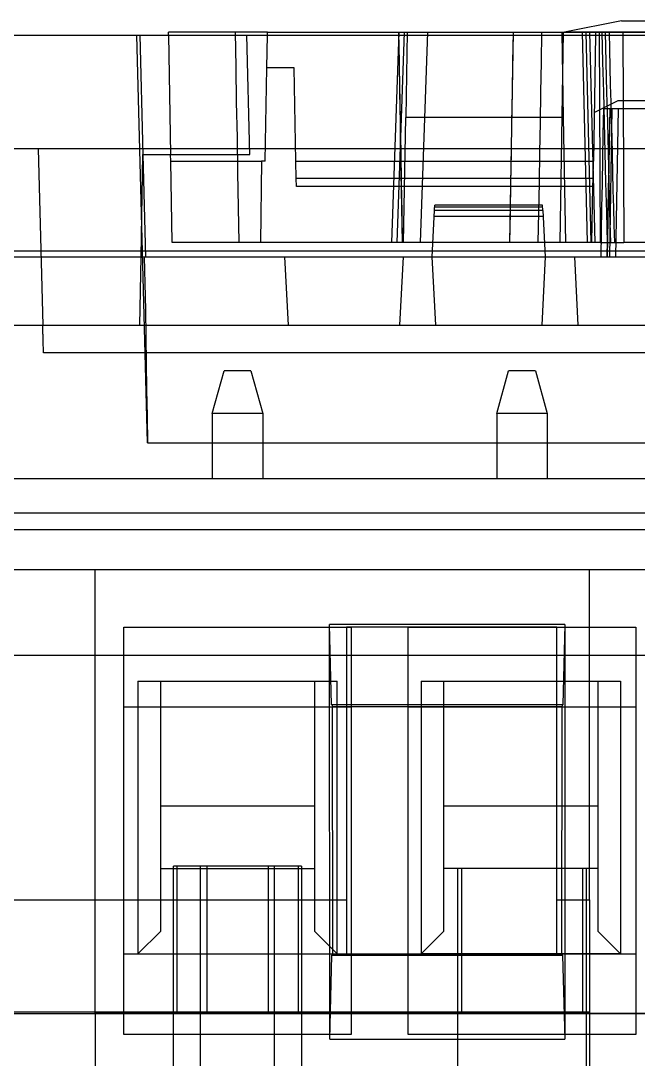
# Model space of a CAD drawing. Header units: millimetres. Extents: x 169.7 to 222.2, y -58 to 0.6.
# Drawn here: x 183.01 to 193.87, y -17.7 to 0.55 of the extents above; entities that cross this region are included whole.
import ezdxf

# ---------------------------------------------------------------- set-up
doc = ezdxf.new("R2010")
doc.units = ezdxf.units.MM
doc.layers.add('MAIN-1', color=7, linetype='Continuous')
doc.layers.add('MAIN-2', color=7, linetype='Continuous')

msp = doc.modelspace()

# ---------------------------------------------------------------- linework, layer by layer
at = {"layer": 'MAIN-1'}
for p, q in [((193.572, 0.551), (192.572, 0.351)), ((193.572, 0.551), (198.247, 0.551)), ((170.151, 0.3), (221.667, 0.3)), ((187.35, 0.351), (185.611, 0.351)), ((185.611, 0.3), (185.611, 0.351)), ((187.349, 0.3), (187.35, 0.351)), ((187.35, 0.351), (192.572, 0.351)), ((193.117, 0.351), (192.572, 0.351)), ((193.117, 0.351), (193.116, 0.3)), ((198.702, 0.351), (193.117, 0.351)), ((170.371, -8.1), (221.448, -8.1)), ((221.431, -8.4), (170.388, -8.4)), ((184.824, -17.27), (184.824, -10.11)), ((184.824, -10.11), (188.824, -10.11)), ((188.824, -10.11), (188.824, -17.27)), ((189.824, -17.27), (189.824, -10.11)), ((189.824, -10.11), (193.824, -10.11)), ((193.824, -10.11), (193.824, -17.27)), ((184.824, -11.51), (188.824, -11.51)), ((185.074, -11.51), (185.074, -15.85)), ((185.474, -15.45), (185.474, -11.51)), ((188.175, -11.51), (188.175, -15.45)), ((188.575, -15.85), (188.575, -11.51)), ((189.824, -11.51), (193.824, -11.51)), ((190.052, -11.51), (190.052, -15.85)), ((190.452, -15.45), (190.452, -11.51)), ((193.154, -11.51), (193.154, -15.45)), ((193.554, -11.51), (193.554, -15.85)), ((185.474, -13.248), (188.175, -13.248)), ((190.452, -13.248), (193.154, -13.248)), ((185.474, -14.35), (188.175, -14.35)), ((185.76, -14.31), (185.76, -14.35)), ((186.174, -14.35), (186.174, -14.31)), ((187.474, -14.35), (187.474, -14.31)), ((187.889, -14.31), (187.889, -14.35)), ((193.154, -14.35), (190.452, -14.35)), ((185.474, -15.45), (185.074, -15.85)), ((188.575, -15.85), (188.175, -15.45)), ((190.452, -15.45), (190.052, -15.85)), ((193.554, -15.85), (193.154, -15.45)), ((184.824, -15.85), (188.824, -15.85)), ((189.824, -15.85), (193.824, -15.85)), ((188.824, -17.27), (184.824, -17.27)), ((193.824, -17.27), (189.824, -17.27))]:
    msp.add_line(p, q, dxfattribs=at)
at = {"layer": 'MAIN-2'}
for p, q in [((193.572, 0.551), (193.572, 0.551)), ((185.243, -6.866), (185.052, 0.3)), ((185.167, -1.8), (185.114, 0.3)), ((185.611, 0.351), (185.611, 0.351)), ((185.611, 0.3), (185.611, 0.3)), ((185.611, 0.3), (185.648, -1.8)), ((186.798, -0.266), (186.787, 0.351)), ((186.988, 0.3), (186.988, 0.3)), ((187.043, -1.8), (186.988, 0.3)), ((187.339, -0.274), (187.349, 0.3)), ((187.35, 0.351), (187.35, 0.351)), ((189.661, 0.351), (189.531, -3.349)), ((189.631, -3.349), (189.761, 0.351)), ((189.664, 0.043), (189.659, 0.351)), ((189.661, 0.351), (189.661, 0.351)), ((189.67, -0.178), (189.661, 0.351)), ((189.761, 0.351), (189.761, 0.351)), ((189.806, 0.351), (189.78, -1.149)), ((189.806, 0.351), (189.806, 0.351)), ((190.161, 0.351), (190.032, -3.349)), ((191.667, 0.351), (191.602, -3.349)), ((191.668, 0.351), (191.659, -0.178)), ((192.168, 0.351), (192.159, -0.178)), ((192.55, 0.351), (192.489, -3.349)), ((192.522, 0.341), (192.529, 0.342)), ((192.522, 0.341), (192.522, 0.341)), ((192.522, 0.341), (192.548, -1.149)), ((192.529, 0.342), (192.536, 0.344)), ((192.536, 0.344), (192.543, 0.345)), ((192.543, 0.345), (192.55, 0.347)), ((192.55, 0.347), (192.558, 0.348)), ((192.558, 0.348), (192.565, 0.349)), ((192.565, 0.349), (192.572, 0.351)), ((192.572, 0.351), (192.572, 0.351)), ((192.572, 0.351), (192.572, 0.351)), ((192.572, 0.351), (192.623, 0.351)), ((192.572, 0.351), (199.247, 0.351)), ((192.623, 0.351), (192.675, 0.351)), ((192.675, 0.351), (192.727, 0.351)), ((192.727, 0.351), (192.78, 0.351)), ((192.78, 0.351), (192.833, 0.351)), ((192.833, 0.351), (192.887, 0.351)), ((192.887, 0.351), (192.887, 0.351)), ((192.887, 0.351), (192.887, 0.351)), ((192.887, 0.351), (192.887, 0.351)), ((192.887, 0.351), (192.887, 0.351)), ((192.887, 0.351), (192.887, 0.351)), ((192.887, 0.351), (192.887, 0.351)), ((192.887, 0.351), (192.887, 0.351)), ((192.887, 0.351), (192.887, 0.351)), ((192.887, 0.351), (192.887, 0.351)), ((192.887, 0.351), (192.887, 0.351)), ((192.887, 0.351), (192.887, 0.351)), ((192.887, 0.351), (192.887, 0.351)), ((192.887, 0.351), (192.887, 0.351)), ((192.887, 0.351), (192.887, 0.351)), ((192.887, 0.351), (192.887, 0.351)), ((192.887, 0.351), (192.887, 0.351)), ((192.887, 0.351), (192.887, 0.351)), ((192.887, 0.351), (192.887, 0.351)), ((192.887, 0.351), (192.887, 0.351)), ((192.887, 0.351), (192.887, 0.351)), ((192.887, 0.351), (192.887, 0.351)), ((192.887, 0.351), (192.887, 0.351)), ((192.887, 0.351), (192.887, 0.351)), ((192.887, 0.351), (192.887, 0.351)), ((192.887, 0.351), (192.887, 0.351)), ((192.887, 0.351), (192.887, 0.351)), ((192.887, 0.351), (192.887, 0.351)), ((192.887, 0.351), (192.887, 0.351)), ((192.887, 0.351), (192.887, 0.351)), ((192.887, 0.351), (192.887, 0.351)), ((192.887, 0.351), (192.887, 0.351)), ((192.887, 0.351), (192.887, 0.351)), ((192.887, 0.351), (192.887, 0.351)), ((192.887, 0.351), (192.887, 0.351)), ((192.977, -3.349), (192.887, 0.351)), ((192.887, 0.351), (192.887, 0.351)), ((192.887, 0.351), (192.889, 0.351)), ((192.889, 0.351), (192.891, 0.351)), ((192.891, 0.351), (192.895, 0.351)), ((192.895, 0.351), (192.899, 0.351)), ((192.899, 0.351), (192.904, 0.351)), ((192.904, 0.351), (192.911, 0.351)), ((192.911, 0.351), (192.918, 0.351)), ((192.918, 0.351), (192.926, 0.351)), ((192.926, 0.351), (192.935, 0.351)), ((192.935, 0.351), (192.945, 0.351)), ((192.945, 0.351), (193.036, -3.349)), ((193.183, 0.351), (192.945, 0.351)), ((193.013, 0.351), (193.103, -3.349)), ((193.116, 0.3), (193.078, -1.919)), ((193.183, 0.351), (193.193, 0.351)), ((193.183, 0.351), (193.198, -3.349)), ((193.193, 0.351), (193.203, 0.351)), ((193.203, 0.351), (193.214, 0.351)), ((193.214, 0.351), (193.225, 0.351)), ((193.225, 0.351), (193.237, 0.351)), ((193.246, -0.177), (193.233, 0.351)), ((193.237, 0.351), (193.25, 0.351)), ((193.25, 0.351), (193.262, 0.351)), ((193.262, 0.351), (193.276, 0.351)), ((193.276, 0.351), (193.289, 0.351)), ((193.289, 0.351), (193.304, 0.351)), ((193.303, -0.177), (193.29, 0.351)), ((193.304, 0.351), (193.318, 0.351)), ((193.318, 0.351), (193.333, 0.351)), ((193.333, 0.351), (193.348, 0.351)), ((193.348, 0.351), (193.363, 0.351)), ((193.367, 0.043), (193.359, 0.351)), ((193.363, 0.351), (193.378, 0.351)), ((193.378, 0.351), (193.393, 0.351)), ((193.393, 0.351), (193.409, 0.351)), ((193.409, 0.351), (193.425, 0.351)), ((193.425, 0.351), (193.425, 0.351)), ((193.425, 0.351), (193.425, 0.351)), ((193.425, 0.351), (193.425, 0.351)), ((193.425, 0.351), (193.425, 0.351)), ((193.425, 0.351), (193.425, 0.351)), ((193.425, 0.351), (193.425, 0.351)), ((193.425, 0.351), (193.425, 0.351)), ((193.425, 0.351), (193.425, 0.351)), ((193.425, 0.351), (193.425, 0.351)), ((193.425, 0.351), (193.425, 0.351)), ((193.425, 0.351), (193.425, 0.351)), ((193.425, 0.351), (193.425, 0.351)), ((193.425, 0.351), (193.425, 0.351)), ((193.425, 0.351), (193.425, 0.351)), ((193.425, 0.351), (193.425, 0.351)), ((193.425, 0.351), (193.425, 0.351)), ((193.425, 0.351), (193.425, 0.351)), ((193.425, 0.351), (193.425, 0.351)), ((193.425, 0.351), (193.425, 0.351)), ((193.425, 0.351), (193.425, 0.351)), ((193.425, 0.351), (193.425, 0.351)), ((193.425, 0.351), (193.425, 0.351)), ((193.425, 0.351), (193.425, 0.351)), ((193.425, 0.351), (193.425, 0.351)), ((193.425, 0.351), (193.425, 0.351)), ((193.425, 0.351), (193.425, 0.351)), ((193.425, 0.351), (193.425, 0.351)), ((193.425, 0.351), (193.425, 0.351)), ((193.425, 0.351), (193.425, 0.351)), ((193.425, 0.351), (193.425, 0.351)), ((193.425, 0.351), (193.425, 0.351)), ((193.425, 0.351), (193.425, 0.351)), ((193.425, 0.351), (193.425, 0.351)), ((193.425, 0.351), (193.425, 0.351)), ((193.425, 0.351), (193.425, 0.351)), ((193.425, 0.351), (193.425, 0.351)), ((193.425, 0.351), (193.425, 0.351)), ((193.425, 0.351), (193.425, 0.351)), ((193.425, 0.351), (193.425, 0.351)), ((193.425, 0.351), (193.425, 0.351)), ((193.425, 0.351), (193.425, 0.351)), ((193.425, 0.351), (193.425, 0.351)), ((193.425, 0.351), (193.425, 0.351)), ((193.425, 0.351), (193.425, 0.351)), ((193.425, 0.351), (193.425, 0.351)), ((193.425, 0.351), (193.425, 0.351)), ((193.425, 0.351), (193.425, 0.351)), ((193.425, 0.351), (193.425, 0.351)), ((193.425, 0.351), (193.425, 0.351)), ((193.425, 0.351), (193.425, 0.351)), ((193.425, 0.351), (193.425, 0.351)), ((193.425, 0.351), (193.425, 0.351)), ((193.425, 0.351), (193.425, 0.351)), ((193.425, 0.351), (193.425, 0.351)), ((193.425, 0.351), (193.425, 0.351)), ((193.425, 0.351), (193.425, 0.351)), ((193.425, 0.351), (193.425, 0.351)), ((193.425, 0.351), (193.425, 0.351)), ((193.425, 0.351), (193.425, 0.351)), ((193.425, 0.351), (193.425, 0.351)), ((193.425, 0.351), (193.425, 0.351)), ((193.425, 0.351), (193.425, 0.351)), ((193.425, 0.351), (193.425, 0.351)), ((193.425, 0.351), (193.425, 0.351)), ((193.425, 0.351), (193.425, 0.351)), ((193.425, 0.351), (193.425, 0.351)), ((193.425, 0.351), (193.425, 0.351)), ((193.425, 0.351), (193.425, 0.351)), ((193.425, 0.351), (193.425, 0.351)), ((193.425, 0.351), (193.425, 0.351)), ((193.425, 0.351), (193.425, 0.351)), ((193.425, 0.351), (193.425, 0.351)), ((193.425, 0.351), (193.425, 0.351)), ((193.425, 0.351), (193.425, 0.351)), ((193.425, 0.351), (193.442, 0.351)), ((193.442, 0.351), (193.458, 0.351)), ((193.458, 0.351), (193.475, 0.351)), ((193.475, 0.351), (193.491, 0.351)), ((193.491, 0.351), (193.507, 0.351)), ((193.507, 0.351), (193.523, 0.351)), ((193.523, 0.351), (193.539, 0.351)), ((193.539, 0.351), (193.554, 0.351)), ((193.554, 0.351), (193.569, 0.351)), ((193.569, 0.351), (193.583, 0.351)), ((193.583, 0.351), (193.597, 0.351)), ((195.034, 0.351), (193.597, 0.351)), ((193.597, 0.351), (193.611, -3.349)), ((189.67, -0.266), (189.664, 0.043)), ((193.375, -0.265), (193.367, 0.043)), ((189.679, -0.706), (189.67, -0.178)), ((191.659, -0.178), (191.65, -0.707)), ((192.159, -0.178), (192.15, -0.707)), ((193.26, -0.706), (193.246, -0.177)), ((193.316, -0.706), (193.303, -0.177)), ((186.809, -0.882), (186.798, -0.266)), ((187.311, -1.919), (187.339, -0.274)), ((187.821, -0.274), (187.339, -0.274)), ((187.85, -1.919), (187.821, -0.274)), ((189.675, -0.574), (189.67, -0.266)), ((193.382, -0.573), (193.375, -0.265)), ((189.68, -0.882), (189.675, -0.574)), ((189.689, -1.235), (189.679, -0.706)), ((191.65, -0.707), (191.641, -1.236)), ((192.15, -0.707), (192.141, -1.236)), ((193.273, -1.234), (193.26, -0.706)), ((193.33, -1.234), (193.316, -0.706)), ((193.39, -0.881), (193.382, -0.573)), ((186.821, -1.499), (186.809, -0.882)), ((189.686, -1.191), (189.68, -0.882)), ((193.093, -1.061), (193.517, -0.849)), ((193.398, -1.189), (193.39, -0.881)), ((193.517, -0.849), (198.302, -0.849)), ((193.517, -0.849), (193.517, -0.849)), ((193.093, -1.061), (193.093, -1.061)), ((193.254, -1), (193.246, -1.437)), ((193.369, -1), (193.254, -1)), ((193.321, -3.6), (193.371, -1)), ((193.405, -1), (193.361, -3.6)), ((193.37, -1), (193.363, -1.325)), ((193.37, -1), (193.369, -1)), ((193.369, -1), (193.369, -1)), ((193.369, -1), (193.369, -1)), ((193.369, -1), (193.369, -1)), ((193.369, -1), (193.369, -1)), ((193.369, -1), (193.369, -1)), ((193.369, -1), (193.369, -1)), ((193.369, -1), (193.369, -1)), ((193.369, -1), (193.369, -1)), ((193.371, -1), (193.37, -1)), ((193.37, -1), (193.37, -1)), ((193.37, -1), (193.37, -1)), ((193.37, -1), (193.37, -1)), ((193.37, -1), (193.37, -1)), ((193.37, -1), (193.37, -1)), ((193.37, -1), (193.37, -1)), ((198.448, -1), (193.371, -1)), ((193.371, -1), (193.371, -1)), ((193.371, -1), (193.371, -1)), ((193.371, -1), (193.371, -1)), ((193.512, -1), (193.466, -3.6)), ((189.691, -1.499), (189.686, -1.191)), ((189.698, -1.763), (189.689, -1.235)), ((189.742, -3.349), (189.78, -1.149)), ((189.78, -1.149), (189.78, -1.149)), ((192.548, -1.149), (189.78, -1.149)), ((191.641, -1.236), (191.632, -1.764)), ((192.141, -1.236), (192.132, -1.764)), ((192.548, -1.149), (192.586, -3.349)), ((192.548, -1.149), (192.548, -1.149)), ((193.287, -1.763), (193.273, -1.234)), ((193.343, -1.763), (193.33, -1.234)), ((193.406, -1.498), (193.398, -1.189)), ((193.246, -1.437), (193.239, -1.873)), ((193.363, -1.325), (193.357, -1.65)), ((186.832, -2.116), (186.821, -1.499)), ((189.697, -1.807), (189.691, -1.499)), ((193.414, -1.806), (193.406, -1.498)), ((216.172, -1.7), (175.647, -1.7)), ((183.32, -1.7), (183.32, -1.7)), ((183.32, -1.7), (183.401, -4.8)), ((185.128, -3.6), (185.159, -1.8)), ((185.159, -1.8), (187.043, -1.8)), ((185.213, -3.6), (185.167, -1.8)), ((185.648, -1.8), (185.648, -1.8)), ((185.65, -1.919), (185.648, -1.8)), ((187.043, -1.8), (187.043, -1.8)), ((189.702, -2.116), (189.697, -1.807)), ((189.707, -2.292), (189.698, -1.763)), ((191.632, -1.764), (191.623, -2.293)), ((192.132, -1.764), (192.123, -2.293)), ((193.3, -2.292), (193.287, -1.763)), ((193.356, -2.292), (193.343, -1.763)), ((193.357, -1.65), (193.351, -1.975)), ((193.422, -2.115), (193.414, -1.806)), ((185.675, -3.349), (185.65, -1.919)), ((185.65, -1.919), (185.65, -1.919)), ((185.65, -1.919), (187.248, -1.919)), ((187.248, -1.919), (187.225, -3.349)), ((187.311, -1.919), (187.248, -1.919)), ((187.311, -1.919), (187.311, -1.919)), ((187.85, -1.919), (193.078, -1.919)), ((187.855, -2.219), (187.85, -1.919)), ((193.072, -2.219), (193.078, -1.919)), ((193.239, -1.873), (193.231, -2.307)), ((193.351, -1.975), (193.344, -2.3)), ((186.843, -2.732), (186.832, -2.116)), ((189.707, -2.424), (189.702, -2.116)), ((193.429, -2.424), (193.422, -2.115)), ((193.072, -2.219), (187.855, -2.219)), ((187.858, -2.365), (187.855, -2.219)), ((193.07, -2.365), (187.858, -2.365)), ((189.717, -2.821), (189.707, -2.292)), ((191.623, -2.293), (191.614, -2.821)), ((192.123, -2.293), (192.114, -2.821)), ((193.053, -3.349), (193.07, -2.365)), ((193.07, -2.365), (193.072, -2.219)), ((193.231, -2.307), (193.223, -2.739)), ((193.314, -2.82), (193.3, -2.292)), ((193.344, -2.3), (193.338, -2.625)), ((193.37, -2.82), (193.356, -2.292)), ((189.713, -2.732), (189.707, -2.424)), ((193.437, -2.732), (193.429, -2.424)), ((186.854, -3.349), (186.843, -2.732)), ((189.718, -3.041), (189.713, -2.732)), ((190.289, -2.732), (190.29, -2.727)), ((190.289, -2.738), (190.289, -2.732)), ((190.289, -2.744), (190.289, -2.738)), ((190.29, -2.716), (190.291, -2.712)), ((190.29, -2.721), (190.29, -2.716)), ((190.29, -2.721), (192.188, -2.718)), ((190.29, -2.727), (190.29, -2.721)), ((190.291, -2.695), (190.292, -2.693)), ((190.291, -2.697), (190.291, -2.695)), ((190.291, -2.7), (190.291, -2.697)), ((190.291, -2.704), (190.291, -2.7)), ((190.291, -2.708), (190.291, -2.704)), ((190.291, -2.712), (190.291, -2.708)), ((190.292, -2.69), (190.292, -2.689)), ((190.292, -2.689), (190.292, -2.689)), ((192.186, -2.689), (190.292, -2.689)), ((190.292, -2.691), (190.292, -2.69)), ((190.292, -2.693), (190.292, -2.691)), ((192.191, -2.784), (192.186, -2.689)), ((193.338, -2.625), (193.332, -2.95)), ((193.445, -3.041), (193.437, -2.732)), ((189.726, -3.349), (189.717, -2.821)), ((190.244, -3.599), (190.287, -2.784)), ((192.197, -2.889), (190.281, -2.889)), ((190.287, -2.777), (190.288, -2.77)), ((190.287, -2.784), (190.287, -2.777)), ((192.191, -2.784), (190.287, -2.784)), ((190.288, -2.757), (190.289, -2.75)), ((190.288, -2.763), (190.288, -2.757)), ((190.288, -2.77), (190.288, -2.763)), ((190.289, -2.75), (190.289, -2.744)), ((191.614, -2.821), (191.605, -3.349)), ((192.114, -2.821), (192.105, -3.349)), ((192.191, -2.784), (192.234, -3.6)), ((193.223, -2.739), (193.216, -3.17)), ((193.327, -3.349), (193.314, -2.82)), ((193.383, -3.349), (193.37, -2.82)), ((189.723, -3.349), (189.718, -3.041)), ((193.332, -2.95), (193.326, -3.275)), ((193.453, -3.349), (193.445, -3.041)), ((193.216, -3.17), (193.208, -3.6)), ((193.326, -3.275), (193.319, -3.6)), ((187.225, -3.349), (185.675, -3.349)), ((185.675, -3.349), (185.675, -3.349)), ((193.053, -3.349), (187.225, -3.349)), ((189.531, -3.349), (189.531, -3.349)), ((189.631, -3.349), (189.631, -3.349)), ((189.742, -3.349), (189.742, -3.349)), ((190.257, -3.349), (190.257, -3.349)), ((192.221, -3.349), (192.221, -3.349)), ((192.586, -3.349), (192.586, -3.349)), ((193.198, -3.349), (193.053, -3.349)), ((193.053, -3.349), (193.053, -3.349)), ((193.198, -3.349), (193.208, -3.349)), ((193.208, -3.349), (193.218, -3.349)), ((193.218, -3.349), (193.229, -3.349)), ((193.229, -3.349), (193.24, -3.349)), ((193.24, -3.349), (193.252, -3.349)), ((193.252, -3.349), (193.264, -3.349)), ((193.264, -3.349), (193.277, -3.349)), ((193.277, -3.349), (193.29, -3.349)), ((193.29, -3.349), (193.304, -3.349)), ((193.304, -3.349), (193.318, -3.349)), ((193.318, -3.349), (193.333, -3.349)), ((193.333, -3.349), (193.347, -3.349)), ((193.347, -3.349), (193.362, -3.349)), ((193.362, -3.349), (193.377, -3.349)), ((193.377, -3.349), (193.392, -3.349)), ((193.392, -3.349), (193.408, -3.349)), ((193.408, -3.349), (193.424, -3.349)), ((193.424, -3.349), (193.44, -3.349)), ((193.44, -3.349), (193.456, -3.349)), ((193.44, -3.349), (193.44, -3.349)), ((193.44, -3.349), (193.44, -3.349)), ((193.44, -3.349), (193.44, -3.349)), ((193.44, -3.349), (193.44, -3.349)), ((193.44, -3.349), (193.44, -3.349)), ((193.44, -3.349), (193.44, -3.349)), ((193.44, -3.349), (193.44, -3.349)), ((193.44, -3.349), (193.44, -3.349)), ((193.44, -3.349), (193.44, -3.349)), ((193.44, -3.349), (193.44, -3.349)), ((193.44, -3.349), (193.44, -3.349)), ((193.44, -3.349), (193.44, -3.349)), ((193.44, -3.349), (193.44, -3.349)), ((193.44, -3.349), (193.44, -3.349)), ((193.44, -3.349), (193.44, -3.349)), ((193.44, -3.349), (193.44, -3.349)), ((193.44, -3.349), (193.44, -3.349)), ((193.44, -3.349), (193.44, -3.349)), ((193.44, -3.349), (193.44, -3.349)), ((193.44, -3.349), (193.44, -3.349)), ((193.44, -3.349), (193.44, -3.349)), ((193.44, -3.349), (193.44, -3.349)), ((193.44, -3.349), (193.44, -3.349)), ((193.44, -3.349), (193.44, -3.349)), ((193.44, -3.349), (193.44, -3.349)), ((193.44, -3.349), (193.44, -3.349)), ((193.44, -3.349), (193.44, -3.349)), ((193.44, -3.349), (193.44, -3.349)), ((193.44, -3.349), (193.44, -3.349)), ((193.44, -3.349), (193.44, -3.349)), ((193.44, -3.349), (193.44, -3.349)), ((193.44, -3.349), (193.44, -3.349)), ((193.44, -3.349), (193.44, -3.349)), ((193.44, -3.349), (193.44, -3.349)), ((193.44, -3.349), (193.44, -3.349)), ((193.44, -3.349), (193.44, -3.349)), ((193.44, -3.349), (193.44, -3.349)), ((193.44, -3.349), (193.44, -3.349)), ((193.44, -3.349), (193.44, -3.349)), ((193.44, -3.349), (193.44, -3.349)), ((193.44, -3.349), (193.44, -3.349)), ((193.44, -3.349), (193.44, -3.349)), ((193.44, -3.349), (193.44, -3.349)), ((193.44, -3.349), (193.44, -3.349)), ((193.44, -3.349), (193.44, -3.349)), ((193.44, -3.349), (193.44, -3.349)), ((193.44, -3.349), (193.44, -3.349)), ((193.44, -3.349), (193.44, -3.349)), ((193.44, -3.349), (193.44, -3.349)), ((193.44, -3.349), (193.44, -3.349)), ((193.44, -3.349), (193.44, -3.349)), ((193.44, -3.349), (193.44, -3.349)), ((193.44, -3.349), (193.44, -3.349)), ((193.44, -3.349), (193.44, -3.349)), ((193.44, -3.349), (193.44, -3.349)), ((193.44, -3.349), (193.44, -3.349)), ((193.44, -3.349), (193.44, -3.349)), ((193.44, -3.349), (193.44, -3.349)), ((193.44, -3.349), (193.44, -3.349)), ((193.44, -3.349), (193.44, -3.349)), ((193.44, -3.349), (193.44, -3.349)), ((193.44, -3.349), (193.44, -3.349)), ((193.44, -3.349), (193.44, -3.349)), ((193.44, -3.349), (193.44, -3.349)), ((193.44, -3.349), (193.44, -3.349)), ((193.44, -3.349), (193.44, -3.349)), ((193.44, -3.349), (193.44, -3.349)), ((193.44, -3.349), (193.44, -3.349)), ((193.44, -3.349), (193.44, -3.349)), ((193.44, -3.349), (193.44, -3.349)), ((193.44, -3.349), (193.44, -3.349)), ((193.44, -3.349), (193.44, -3.349)), ((193.44, -3.349), (193.44, -3.349)), ((193.44, -3.349), (193.44, -3.349)), ((193.44, -3.349), (193.44, -3.349)), ((193.44, -3.349), (193.44, -3.349)), ((193.44, -3.349), (193.44, -3.349)), ((193.44, -3.349), (193.44, -3.349)), ((193.456, -3.349), (193.473, -3.349)), ((193.473, -3.349), (193.489, -3.349)), ((193.489, -3.349), (193.506, -3.349)), ((193.506, -3.349), (193.522, -3.349)), ((193.522, -3.349), (193.538, -3.349)), ((193.538, -3.349), (193.553, -3.349)), ((193.553, -3.349), (193.568, -3.349)), ((193.568, -3.349), (193.583, -3.349)), ((193.583, -3.349), (193.598, -3.349)), ((193.598, -3.349), (193.611, -3.349)), ((194.938, -3.349), (193.611, -3.349)), ((169.754, -3.599), (222.065, -3.599)), ((209.109, -3.5), (182.709, -3.5)), ((185.107, -4.8), (185.128, -3.6)), ((185.128, -3.6), (185.128, -3.6)), ((185.183, -3.6), (185.196, -4.067)), ((187.65, -3.6), (187.713, -4.8)), ((189.734, -3.6), (189.671, -4.8)), ((190.307, -4.8), (190.244, -3.599)), ((190.244, -3.6), (192.234, -3.6)), ((192.234, -3.6), (192.171, -4.8)), ((192.744, -3.6), (192.807, -4.8)), ((185.196, -4.067), (185.204, -4.533)), ((185.204, -4.533), (185.212, -5)), ((171.889, -4.8), (219.93, -4.8)), ((183.401, -4.8), (183.401, -4.8)), ((183.401, -4.801), (183.401, -4.8)), ((183.401, -4.803), (183.401, -4.801)), ((183.402, -4.806), (183.401, -4.803)), ((183.402, -4.81), (183.402, -4.806)), ((183.402, -4.815), (183.402, -4.81)), ((183.402, -4.822), (183.402, -4.815)), ((183.402, -4.83), (183.402, -4.822)), ((183.402, -4.839), (183.402, -4.83)), ((183.403, -4.849), (183.402, -4.839)), ((183.403, -4.861), (183.403, -4.849)), ((183.403, -4.873), (183.403, -4.861)), ((183.404, -4.887), (183.403, -4.873)), ((183.404, -4.901), (183.404, -4.887)), ((183.404, -4.917), (183.404, -4.901)), ((183.405, -4.933), (183.404, -4.917)), ((185.107, -4.8), (185.107, -4.8)), ((187.713, -4.8), (187.713, -4.8)), ((189.671, -4.8), (189.671, -4.8)), ((190.307, -4.8), (190.307, -4.8)), ((192.171, -4.8), (192.171, -4.8)), ((192.807, -4.8), (192.807, -4.8)), ((183.405, -4.951), (183.405, -4.933)), ((183.406, -4.969), (183.405, -4.951)), ((183.406, -4.988), (183.406, -4.969)), ((183.407, -5.008), (183.406, -4.988)), ((183.407, -5.029), (183.407, -5.008)), ((183.408, -5.05), (183.407, -5.029)), ((183.409, -5.072), (183.408, -5.05)), ((183.409, -5.094), (183.409, -5.072)), ((183.41, -5.117), (183.409, -5.094)), ((185.212, -5), (185.219, -5.466)), ((183.41, -5.14), (183.41, -5.117)), ((183.411, -5.163), (183.41, -5.14)), ((183.412, -5.187), (183.411, -5.163)), ((183.412, -5.211), (183.412, -5.187)), ((183.413, -5.236), (183.412, -5.211)), ((183.413, -5.261), (183.413, -5.236)), ((183.414, -5.287), (183.413, -5.261)), ((208.405, -5.287), (183.414, -5.287)), ((185.219, -5.466), (185.227, -5.933)), ((186.379, -6.35), (186.589, -5.6)), ((186.589, -5.6), (186.589, -5.6)), ((187.059, -5.6), (186.589, -5.6)), ((187.059, -5.6), (187.059, -5.6)), ((187.059, -5.6), (187.269, -6.35)), ((191.379, -6.35), (191.589, -5.6)), ((191.589, -5.6), (191.589, -5.6)), ((192.059, -5.6), (191.589, -5.6)), ((192.059, -5.6), (192.059, -5.6)), ((192.059, -5.6), (192.269, -6.35)), ((185.227, -5.933), (185.235, -6.399)), ((186.379, -6.35), (186.379, -7.5)), ((186.379, -6.35), (186.379, -6.35)), ((187.269, -6.35), (186.379, -6.35)), ((187.269, -6.35), (186.379, -6.35)), ((187.269, -6.35), (187.269, -7.5)), ((187.269, -6.35), (187.269, -6.35)), ((191.379, -6.35), (191.379, -7.5)), ((191.379, -6.35), (191.379, -6.35)), ((192.269, -6.35), (191.379, -6.35)), ((192.269, -6.35), (191.379, -6.35)), ((192.269, -6.35), (192.269, -7.5)), ((192.269, -6.35), (192.269, -6.35)), ((185.235, -6.399), (185.243, -6.866)), ((185.243, -6.866), (206.576, -6.866)), ((216.274, -7.5), (175.545, -7.5)), ((186.379, -7.5), (186.379, -7.5)), ((187.269, -7.5), (187.269, -7.5)), ((191.379, -7.5), (191.379, -7.5)), ((192.269, -7.5), (192.269, -7.5)), ((218.409, -9.1), (173.409, -9.1)), ((184.324, -9.1), (184.324, -9.1)), ((184.324, -16.9), (184.324, -9.1)), ((193.009, -9.1), (193.009, -9.1)), ((193.009, -14.9), (193.009, -9.1)), ((192.579, -10.06), (188.44, -10.06)), ((188.445, -17.349), (188.44, -10.06)), ((188.478, -11.476), (188.44, -10.06)), ((188.737, -10.11), (188.737, -10.11)), ((188.737, -10.11), (188.737, -14.9)), ((192.439, -10.11), (188.737, -10.11)), ((192.439, -14.9), (192.439, -10.11)), ((192.439, -10.11), (192.439, -10.11)), ((192.579, -10.06), (192.541, -11.476)), ((192.579, -10.06), (192.574, -17.35)), ((171.392, -10.6), (220.427, -10.6)), ((185.074, -11.06), (185.074, -15.85)), ((185.074, -11.06), (185.074, -11.06)), ((185.074, -11.06), (185.074, -11.51)), ((185.074, -11.06), (188.575, -11.06)), ((185.474, -11.06), (185.474, -11.06)), ((185.474, -11.51), (185.474, -11.06)), ((188.175, -11.06), (188.175, -11.51)), ((188.175, -11.06), (188.175, -11.06)), ((188.575, -15.85), (188.575, -11.06)), ((188.575, -11.06), (188.575, -11.06)), ((188.575, -11.51), (188.575, -11.06)), ((190.052, -11.06), (190.052, -15.85)), ((190.052, -11.06), (190.052, -11.06)), ((190.052, -11.06), (190.052, -11.51)), ((190.052, -11.06), (193.554, -11.06)), ((190.452, -11.06), (190.452, -11.06)), ((190.452, -11.51), (190.452, -11.06)), ((193.154, -11.06), (193.154, -11.51)), ((193.154, -11.06), (193.154, -11.06)), ((193.554, -11.06), (193.554, -15.85)), ((193.554, -11.06), (193.554, -11.06)), ((193.554, -11.06), (193.554, -11.51)), ((192.541, -11.476), (188.478, -11.476)), ((188.479, -11.476), (188.497, -11.512)), ((192.522, -11.512), (192.54, -11.476)), ((184.824, -11.51), (184.824, -11.51)), ((188.499, -15.85), (188.496, -11.512)), ((192.523, -11.512), (188.496, -11.512)), ((188.824, -11.51), (188.824, -11.51)), ((189.824, -11.51), (189.824, -11.51)), ((192.523, -11.512), (192.52, -15.85)), ((193.824, -11.51), (193.824, -11.51)), ((185.474, -13.248), (185.474, -13.248)), ((188.175, -13.248), (188.175, -13.248)), ((190.452, -13.248), (190.452, -13.248)), ((193.154, -13.248), (193.154, -13.248)), ((185.474, -14.35), (185.474, -14.35)), ((185.699, -22.87), (185.699, -14.31)), ((187.949, -14.31), (185.699, -14.31)), ((185.76, -14.35), (185.76, -16.9)), ((186.174, -22.17), (186.174, -14.35)), ((186.285, -14.31), (186.285, -16.9)), ((187.364, -14.31), (187.364, -16.9)), ((187.474, -22.17), (187.474, -14.35)), ((187.889, -14.35), (187.889, -16.9)), ((187.949, -14.31), (187.949, -22.87)), ((188.175, -14.35), (188.175, -14.35)), ((190.452, -14.35), (190.452, -14.35)), ((190.699, -22.87), (190.699, -14.35)), ((190.76, -14.35), (190.76, -16.9)), ((192.889, -14.35), (192.889, -16.9)), ((192.949, -14.35), (192.949, -22.87)), ((193.154, -14.35), (193.154, -14.35)), ((182.26, -14.9), (188.737, -14.9)), ((188.737, -14.9), (188.737, -15.85)), ((192.439, -14.9), (193.009, -14.9)), ((192.439, -15.85), (192.439, -14.9)), ((193.009, -14.9), (193.009, -16.878)), ((184.824, -15.85), (184.824, -15.85)), ((185.074, -15.85), (185.074, -15.85)), ((185.074, -15.85), (188.575, -15.85)), ((188.483, -15.883), (188.499, -15.85)), ((188.575, -15.85), (188.575, -15.85)), ((188.737, -15.85), (188.737, -15.85)), ((188.824, -15.85), (188.824, -15.85)), ((188.824, -15.85), (189.824, -15.85)), ((189.824, -15.85), (189.824, -15.85)), ((190.052, -15.85), (190.052, -15.85)), ((193.554, -15.85), (190.052, -15.85)), ((192.439, -15.85), (192.439, -15.85)), ((192.52, -15.85), (192.536, -15.883)), ((193.554, -15.85), (193.554, -15.85)), ((193.824, -15.85), (193.824, -15.85)), ((188.445, -17.349), (188.483, -15.883)), ((192.536, -15.883), (188.483, -15.883)), ((192.536, -15.883), (192.574, -17.35)), ((193.009, -16.878), (178.009, -16.878)), ((178.009, -16.9), (184.324, -16.9)), ((184.324, -16.9), (184.324, -16.9)), ((184.324, -16.9), (184.324, -19.561)), ((194.324, -16.9), (184.324, -16.9)), ((184.324, -16.9), (185.76, -16.9)), ((185.76, -16.9), (186.285, -16.9)), ((186.285, -16.9), (186.824, -16.9)), ((186.824, -16.9), (187.364, -16.9)), ((187.364, -16.9), (187.889, -16.9)), ((187.889, -16.9), (190.76, -16.9)), ((190.76, -16.9), (192.889, -16.9)), ((192.889, -16.9), (194.324, -16.9)), ((193.009, -16.878), (193.009, -21.27)), ((193.009, -16.9), (193.009, -16.9)), ((188.445, -17.349), (192.574, -17.349))]:
    msp.add_line(p, q, dxfattribs=at)

doc.saveas('drawing.dxf')
